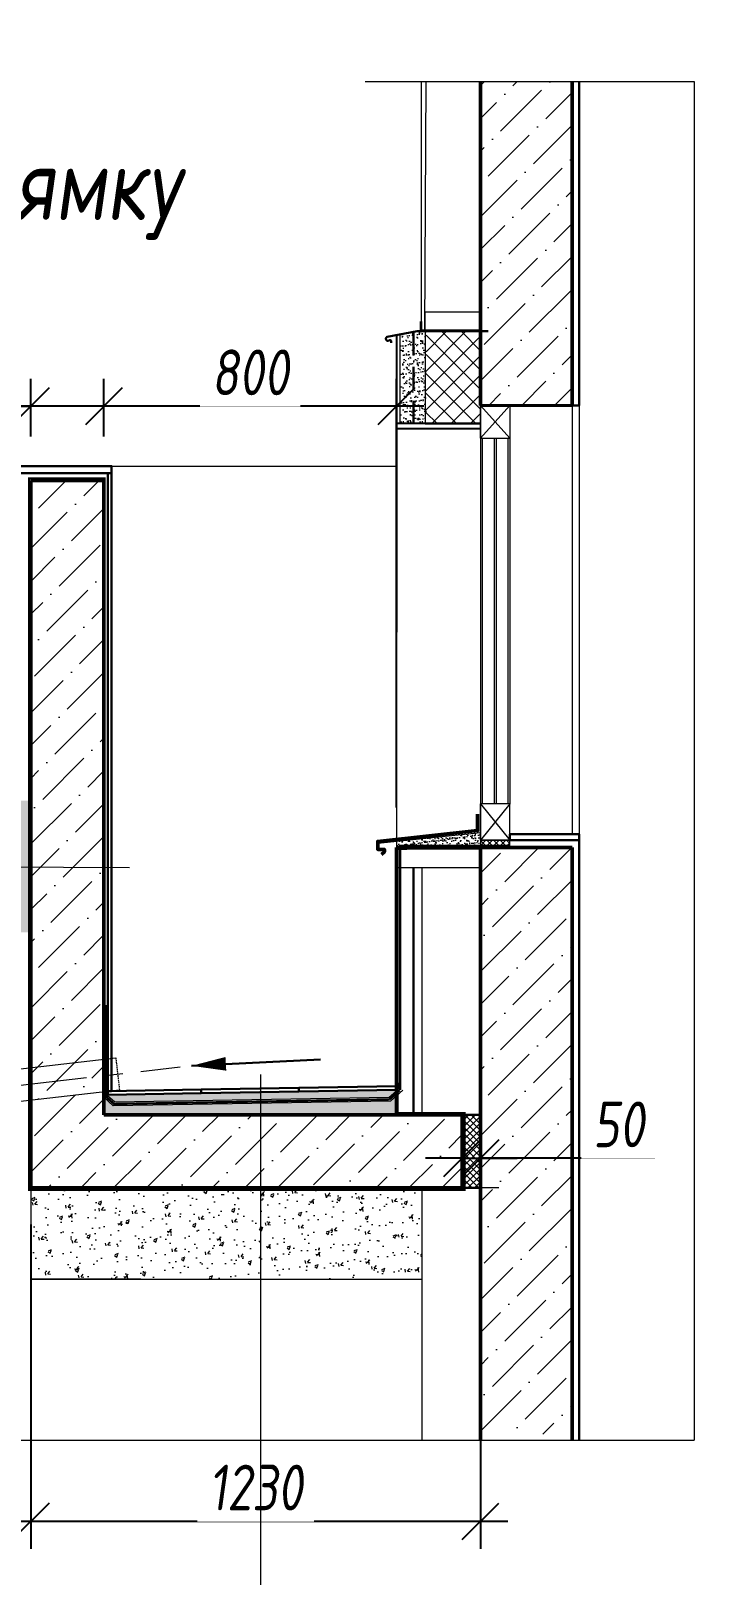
# Model space of a CAD drawing. Header units: millimetres. Extents: x -434100 to 9270898, y 0 to 249028.
# Drawn here: x -341359 to -339530, y 21910 to 26136 of the extents above; entities that cross this region are included whole.
import ezdxf
from ezdxf import colors
from ezdxf.entities.mleader import LeaderData, LeaderLine
from ezdxf.math import Vec2, Vec3

# ---------------------------------------------------------------- set-up
doc = ezdxf.new("R2010")
doc.units = ezdxf.units.MM
doc.header["$MEASUREMENT"] = 0
for name, pattern in [('CENTER', [2, 1.25, -0.25, 0.25, -0.25]), ('DASHED', [19.05, 12.7, -6.35]), ('HIDDEN', [6, 4, -2]), ('HIDDEN2', [4.7625, 3.175, -1.5875])]:
    doc.linetypes.add(name, pattern=pattern)
doc.layers.get('0').update_dxf_attribs({"color": 250, "lineweight": 9})
for name, color, linetype, lineweight in [('+АР_Стены внутренние', 250, 'Continuous', 18), ('_Гранит', 5, 'Continuous', 9), ('uchastok_Ном_пера__1', 7, 'Continuous', 13), ('А-Гидроизоляция', 152, 'Continuous', 5), ('А-отделка', 154, 'Continuous', 13), ('А-слив', 4, 'Continuous', 9), ('А-утеплитель', 63, 'Continuous', 5), ('А-Штрих_стяжка', 8, 'Continuous', 9), ('АР_ЖБ', 251, 'Continuous', 50), ('АР_ЖБ стены', 250, 'Continuous', 50), ('АР_Лестница', 7, 'Continuous', 30), ('АР_Лестницы', 250, 'Continuous', 15), ('АР_Навесной фасад', 147, 'Continuous', 5), ('АР_Оси', 195, 'Continuous', 9), ('АР_Оси_Разм', 7, 'Continuous', 15), ('АР_Отметки', 250, 'Continuous', 15), ('АР_Размеры', 175, 'Continuous', 9), ('АР_Текст', 250, 'Continuous', 5), ('АР_Тонкие', 250, 'Continuous', 5), ('АР_Штриховка', 252, 'Continuous', 0), ('АР_Штриховка монолит', 250, 'Continuous', 9), ('АР_Штукатурка', 155, 'Continuous', 30), ('МОНОЛИТ', 7, 'Continuous', 40), ('Нвдписи', 164, 'Continuous', 18), ('Окна', 153, 'Continuous', 9), ('Стены', 7, 'Continuous', 30), ('Штриховка монолита', 252, 'Continuous', 5)]:
    doc.layers.add(name, color=color, linetype=linetype, lineweight=lineweight)
for name, color, linetype in [('PROFILE', 7, 'Continuous'), ('UTEPLITEL', 30, 'Continuous'), ('АР_Фасад', 251, 'Continuous')]:
    doc.layers.add(name, color=color, linetype=linetype)
doc.styles.add('GOST 2.304', font='CS_Gost2304.shx')
doc.styles.add('ISOCPEUR', font='isocpeur.TTF', dxfattribs={"width": 0.7})
doc.styles.add('Архитект', font='isocpeur.TTF', dxfattribs={"width": 0.8, "oblique": 8})
doc.styles.add('Архитектурный размер', font='isocpeur.TTF', dxfattribs={"width": 0.8, "oblique": 8})
doc.dimstyles.new('KK 100', dxfattribs={"dimscale": 100, "dimtxt": 3, "dimasz": 2, "dimexe": 1.5, "dimexo": 2, "dimtad": 1, "dimdec": 0, "dimtxsty": 'GOST 2.304', "dimblk": 'OBLIQUE', "dimcen": 2.5, "dimdle": 1.5, "dimadec": 0, "dimazin": 0, "dimtfac": 1, "dimtdec": 0, "dimtmove": 0, "dimatfit": 3, "dimarcsym": 0})
pattern_1 = [(45, (-5456559.47, -781844.14), (33.67596045, 123.4785217), [158.75, -31.75, 0, -31.75])]
pattern_2 = [(45, (-555790.72, 219733.97), (33.67596, 123.478522), [158.75, -31.75, 0, -31.75])]

# ---------------------------------------------------------------- blocks, each defined once
blk = doc.blocks.new('_DotSmall')
at = {"color": 0, "linetype": 'ByBlock', "const_width": 0.5}
blk.add_lwpolyline([(-0.0625, 0, 1), (0.0625, 0, 1)], format="xyb", close=True, dxfattribs=at)
blk = doc.blocks.new('_Oblique')
at = {"color": 0, "linetype": 'ByBlock', "lineweight": -2}
blk.add_line((-0.5, -0.5), (0.5, 0.5), dxfattribs=at)
blk = doc.blocks.new('*D1500')
at = {"layer": 'АР_Оси_Разм', "color": 0, "lineweight": -2, "transparency": 16777216}
for p, q in [((-340179, 23151), (-340179, 23126)), ((-340128.8, 23151), (-340128.8, 23126)), ((-340179, 23051), (-340279, 23051)), ((-340179, 23051), (-340128.8, 23051)), ((-340179, 23051), (-340128.8, 23051)), ((-340128.8, 23051), (-340028.8, 23051)), ((-339651.7, 23051), (-340128.8, 23051))]:
    blk.add_line(p, q, dxfattribs=at)
at = {"layer": 'АР_Оси_Разм', "color": 0, "lineweight": -2, "transparency": 16777216, "xscale": 100, "yscale": 100, "zscale": 100}
blk.add_blockref('_Oblique', (-340179, 23051), dxfattribs=at)
at = {"layer": 'АР_Оси_Разм', "color": 0, "lineweight": -2, "transparency": 16777216, "xscale": 100, "yscale": 100, "zscale": 100, "rotation": 180}
blk.add_blockref('_Oblique', (-340128.8, 23051), dxfattribs=at)
at = {"layer": 'АР_Оси_Разм', "color": 0, "lineweight": 9, "transparency": 16777216, "insert": (-339750.5, 23143.5), "char_height": 125, "attachment_point": 5, "style": 'Архитектурный размер', "bg_fill": 3, "box_fill_scale": 1.25, "bg_fill_color": 256, "bg_fill_true_color": 13158600, "bg_fill_transparency": 0}
blk.add_mtext('50', dxfattribs=at)
blk = doc.blocks.new('*D1501')
at = {"layer": 'АР_Оси_Разм', "color": 0, "lineweight": -2, "transparency": 16777216}
for p, q in [((-341359.2, 22869.8), (-341359.2, 21982.2)), ((-340128.8, 22766.4), (-340128.8, 21982.2)), ((-340053.8, 22057.2), (-341434.2, 22057.2))]:
    blk.add_line(p, q, dxfattribs=at)
at = {"layer": 'АР_Оси_Разм', "color": 0, "lineweight": -2, "transparency": 16777216, "xscale": 100, "yscale": 100, "zscale": 100, "rotation": 180}
blk.add_blockref('_Oblique', (-341359.2, 22057.2), dxfattribs=at)
at = {"layer": 'АР_Оси_Разм', "color": 0, "lineweight": -2, "transparency": 16777216, "xscale": 100, "yscale": 100, "zscale": 100}
blk.add_blockref('_Oblique', (-340128.8, 22057.2), dxfattribs=at)
at = {"layer": 'АР_Оси_Разм', "color": 0, "lineweight": 9, "transparency": 16777216, "insert": (-340744, 22149.7), "char_height": 125, "attachment_point": 5, "style": 'Архитектурный размер', "bg_fill": 3, "box_fill_scale": 1.25, "bg_fill_color": 256, "bg_fill_true_color": 13158600, "bg_fill_transparency": 0}
blk.add_mtext('1230', dxfattribs=at)
blk = doc.blocks.new('*D1502')
at = {"layer": 'АР_Оси_Разм', "color": 0, "lineweight": -2, "transparency": 16777216}
for p, q in [((-341159.2, 25100.5), (-341159.2, 25183.8)), ((-340358.8, 24010.8), (-340358.8, 25183.8)), ((-340283.8, 25108.8), (-341234.2, 25108.8))]:
    blk.add_line(p, q, dxfattribs=at)
at = {"layer": 'АР_Оси_Разм', "color": 0, "lineweight": -2, "transparency": 16777216, "xscale": 100, "yscale": 100, "zscale": 100, "rotation": 180}
blk.add_blockref('_Oblique', (-341159.2, 25108.8), dxfattribs=at)
at = {"layer": 'АР_Оси_Разм', "color": 0, "lineweight": -2, "transparency": 16777216, "xscale": 100, "yscale": 100, "zscale": 100}
blk.add_blockref('_Oblique', (-340358.8, 25108.8), dxfattribs=at)
at = {"layer": 'АР_Оси_Разм', "color": 0, "lineweight": 9, "transparency": 16777216, "insert": (-340759, 25201.3), "char_height": 125, "attachment_point": 5, "style": 'Архитектурный размер', "bg_fill": 3, "box_fill_scale": 1.25, "bg_fill_color": 256, "bg_fill_true_color": 13158600, "bg_fill_transparency": 0}
blk.add_mtext('800', dxfattribs=at)
blk = doc.blocks.new('*D1503')
at = {"layer": 'АР_Оси_Разм', "color": 0, "lineweight": -2, "transparency": 16777216}
for p, q in [((-341359.2, 25025.6), (-341359.2, 25183.8)), ((-341159.2, 25025.6), (-341159.2, 25183.8)), ((-341833.4, 25108.8), (-341359.2, 25108.8)), ((-341084.2, 25108.8), (-341434.2, 25108.8))]:
    blk.add_line(p, q, dxfattribs=at)
at = {"layer": 'АР_Оси_Разм', "color": 0, "lineweight": -2, "transparency": 16777216, "xscale": 100, "yscale": 100, "zscale": 100, "rotation": 180}
blk.add_blockref('_Oblique', (-341359.2, 25108.8), dxfattribs=at)
at = {"layer": 'АР_Оси_Разм', "color": 0, "lineweight": -2, "transparency": 16777216, "xscale": 100, "yscale": 100, "zscale": 100}
blk.add_blockref('_Oblique', (-341159.2, 25108.8), dxfattribs=at)
at = {"layer": 'АР_Оси_Разм', "color": 0, "lineweight": 9, "transparency": 16777216, "insert": (-341699.6, 25201.3), "char_height": 125, "attachment_point": 5, "style": 'Архитектурный размер', "bg_fill": 3, "box_fill_scale": 1.25, "bg_fill_color": 256, "bg_fill_true_color": 13158600, "bg_fill_transparency": 0}
blk.add_mtext('200', dxfattribs=at)
blk = doc.blocks.new('A$C404977ca')
at = {"layer": 'Нвдписи'}
blk.add_line((70.1, 676, 0), (-2064.9, 687.3, -80391.6), dxfattribs=at)
at = {"layer": 'Нвдписи', "ltscale": 100}
blk.add_line((429.6, -4042.3, -80391.6), (429.6, 110, -80391.6), dxfattribs=at)

msp = doc.modelspace()

# ---------------------------------------------------------------- hatches: boundary and pattern name
at = {"layer": 'А-утеплитель'}
h = msp.add_hatch(dxfattribs=at)
h.set_pattern_fill('ANSI37', color=0, scale=4, style=0)
h.set_pattern_definition([(45, (-5456559.469, -781427.339), (-8.98025612, 8.98025612), []), (135, (-5456559.469, -781427.339), (-8.98025612, -8.98025612), [])])
h.paths.add_polyline_path([(-340048.765, 23920.799), (-340128.765, 23920.799), (-340129.442, 23900.8), (-340048.765, 23900.8)])
h = msp.add_hatch(dxfattribs=at)
h.set_pattern_fill('ANSI37', color=0, scale=4, style=0)
h.set_pattern_definition([(45, (-5456559.469, -781844.139), (-8.98025612, 8.98025612), []), (135, (-5456559.469, -781844.139), (-8.98025612, -8.98025612), [])])
h.paths.add_polyline_path([(-340128.765, 23169.536), (-340179.025, 23169.536), (-340179.025, 22969.757), (-340128.765, 22969.757)])
at = {"layer": 'А-Штрих_стяжка'}
h = msp.add_hatch(dxfattribs=at)
h.set_pattern_fill('AR-SAND', color=256, scale=0.3, style=0)
h.set_pattern_definition([(37.5, (-5456559.469, -781427.339), (-0.48000939, 14.68239712), [0, -11.5824, 0, -12.954, 0, -12.3825]), (7.5, (-5456559.47, -781427.339), (13.485698494, 21.50475302), [0, -6.2484, 0, -10.4394, 0, -4.0005]), (327.5, (-5456568.842, -781427.339), (23.729771107, 0.04311554), [0, -3.81, 0, -13.716, 0, -17.907]), (317.5, (-5456568.842, -781427.339), (22.906693574, 6.6878797), [0, -1.905, 0, -8.9916, 0, -10.287])])
h.paths.add_polyline_path([(-340128.765, 23920.799), (-340128.765, 23941.786), (-340358.765, 23918.128), (-340358.765, 23900.8), (-340128.765, 23900.8)])
h = msp.add_hatch(dxfattribs=at)
h.set_pattern_fill('AR-SAND', color=256, scale=0.3, style=0)
h.set_pattern_definition([(37.5, (-950021.62, -88159.73), (-0.4800094, 14.68239712), [0, -11.5824, 0, -12.954, 0, -12.3825]), (7.5, (-950021.62, -88159.73), (13.4856985, 21.504753), [0, -6.2484, 0, -10.4394, 0, -4.0005]), (327.5, (-950030.993, -88159.73), (23.7297711, 0.04311554), [0, -3.81, 0, -13.716, 0, -17.907]), (317.5, (-950030.993, -88159.73), (22.9066936, 6.6878797), [0, -1.905, 0, -8.9916, 0, -10.287])])
h.paths.add_polyline_path([(-341159.205, 23224.56), (-340358.852, 23237.154), (-340358.852, 23169.545), (-341159.205, 23169.757)])
at = {"layer": 'АР_Тонкие', "true_color": 0x000000}
h = msp.add_hatch(dxfattribs=at)
h.set_pattern_fill('AR-SAND', color=18, scale=20)
h.set_pattern_definition([(37.5, (-852069.32, -266072.964), (-1.2598672, 38.5364754), [0, -30.4, 0, -34, 0, -32.5]), (7.5, (-852069.32, -266072.964), (35.395534, 56.4429213), [0, -16.4, 0, -27.4, 0, -10.5]), (327.5, (-852093.92, -266072.964), (62.2828372, 0.113181), [0, -10, 0, -36, 0, -47]), (317.5, (-852093.92, -266072.964), (60.122532, 17.5535113), [0, -5, 0, -23.6, 0, -27])])
h.paths.add_polyline_path([(-341358.991, 23669.056), (-342552.491, 23669.591), (-342552.491, 23669.053), (-343103.95, 23669.053), (-343103.918, 24029.46), (-341359.425, 24029.601)])
at = {"layer": 'АР_Штриховка', "lineweight": 0, "true_color": 0x000000, "transparency": 33554559}
h = msp.add_hatch(dxfattribs=at)
h.set_pattern_fill('ANSI36', color=18, scale=20)
h.set_pattern_definition(pattern_2)
h.paths.add_polyline_path([(-339877.127, 25997.01), (-340127.767, 25997.01), (-340128.765, 25111.039), (-339878.125, 25111.039)])
at = {"layer": 'АР_Штриховка монолит', "ltscale": 0.5, "transparency": 33554559}
h = msp.add_hatch(dxfattribs=at)
h.set_pattern_fill('ANSI36', color=252, scale=20)
h.set_pattern_definition(pattern_1)
h.paths.add_polyline_path([(-341159.207, 24905.644), (-341359.203, 24905.643), (-341359.206, 23169.534), (-341159.205, 23169.535)])
h = msp.add_hatch(dxfattribs=at)
h.set_pattern_fill('ANSI36', color=252, scale=20)
h.set_pattern_definition(pattern_1)
h.paths.add_polyline_path([(-340179.025, 23169.536), (-341359.206, 23169.534), (-341359.205, 22969.757), (-340179.025, 22969.757)])

# ---------------------------------------------------------------- linework, layer by layer
at = {"layer": 'PROFILE', "color": 0}
for p, q in [((-340290.841, 25340.659, 160783.161), (-340290.841, 25316.659, 160783.161)), ((-340290.841, 25316.659, 160783.161), (-340266.841, 25316.659, 160783.161))]:
    msp.add_line(p, q, dxfattribs=at)
at = {"layer": 'uchastok_Ном_пера__1', "linetype": 'Continuous'}
for p, q in [((-340279.763, 25316.659, 160783.161), (-340279.763, 25061.106, 130574.581)), ((-339878.125, 25111.039), (-339878.125, 23937.863)), ((-340358.765, 23917.998, 80391.58), (-340358.765, 23900.8, 80391.58))]:
    msp.add_line(p, q, dxfattribs=at)
at = {"layer": 'UTEPLITEL', "color": 8, "lineweight": 9, "elevation": 160783.161}
msp.add_lwpolyline([(-340128.765, 25366.659), (-340128.765, 25316.659), (-340279.763, 25316.659), (-340279.763, 25366.659)], close=True, dxfattribs=at)
at = {"layer": 'А-Гидроизоляция', "linetype": 'DASHED', "const_width": 6, "elevation": 80391.58}
for points in [[(-341154.205, 23219.321), (-341154.205, 23469.757)], [(-340377.415, 23211.891), (-341131.601, 23199.362), (-341154.205, 23219.321)], [(-340377.415, 23211.891), (-340349.595, 23236.455)]]:
    msp.add_lwpolyline(points, dxfattribs=at)
at = {"layer": 'А-отделка', "lineweight": 30}
for p, q in [((-341148.761, 23614.432, 80391.58), (-341148.766, 23234.611, 80391.58)), ((-341148.766, 23234.611, 80391.58), (-341138.756, 23234.779, 80391.58))]:
    msp.add_line(p, q, dxfattribs=at)
at = {"layer": 'А-отделка', "lineweight": 30, "elevation": 80391.58}
for points in [[(-340626.073, 23243.325), (-340893.541, 23238.882), (-340893.375, 23228.883), (-340625.907, 23233.327)], [(-340358.605, 23247.769), (-340626.073, 23243.325), (-340625.907, 23233.327), (-340358.439, 23237.77)], [(-340893.541, 23238.882), (-341148.766, 23234.611), (-341148.766, 23224.61), (-340893.375, 23228.883)]]:
    msp.add_lwpolyline(points, close=True, dxfattribs=at)
at = {"layer": 'А-слив', "linetype": 'HIDDEN', "lineweight": 20}
msp.add_line((-341126.931, 23325.442, 80391.58), (-341116.773, 23237.023, 80391.58), dxfattribs=at)
at = {"layer": 'А-утеплитель', "color": 0}
msp.add_lwpolyline([(-340048.765, 23920.799), (-340128.765, 23920.799), (-340128.765, 23900.799), (-340048.765, 23900.8)], close=True, dxfattribs=at)
at = {"layer": 'А-Штрих_стяжка'}
msp.add_line((-340353.185, 23240.1, 80391.58), (-340353.185, 23257.573, 80391.58), dxfattribs=at)
at = {"layer": 'А-Штрих_стяжка', "elevation": 80391.58}
for points in [[(-341133.6, 23194.601), (-341159.723, 23217.667)], [(-341149.207, 23239.657), (-341149.207, 23221.722)], [(-340379.194, 23217.135), (-341129.888, 23204.664), (-341149.207, 23221.722)], [(-340375.34, 23207.198), (-341133.6, 23194.601)], [(-340379.128, 23217.193), (-340353.185, 23240.1)], [(-340375.416, 23207.13), (-340341.633, 23236.96)]]:
    msp.add_lwpolyline(points, dxfattribs=at)
at = {"layer": 'АР_ЖБ'}
for p, q in [((-340128.765, 25111.039, 80391.58), (-340128.765, 25997.01, 80391.58)), ((-339878.125, 25111.039, 80391.58), (-339878.125, 25997.01, 80391.58)), ((-340358.765, 23169.757, 80391.58), (-340358.765, 23900.8, 80391.58)), ((-339878.125, 22279.368, 81058.063), (-339878.125, 23900.8, 80391.58))]:
    msp.add_line(p, q, dxfattribs=at)
at = {"layer": 'АР_ЖБ', "elevation": 80391.58}
for points in [[(-341359.206, 23140.078), (-341359.211, 24905.643)], [(-341359.205, 24905.643), (-341159.205, 24905.644), (-341159.205, 23169.757)], [(-341158.189, 23169.757), (-340179.025, 23169.757), (-340179.025, 22969.757), (-341359.205, 22969.757), (-341359.206, 23146.32)]]:
    msp.add_lwpolyline(points, dxfattribs=at)
at = {"layer": 'АР_ЖБ', "lineweight": 18, "elevation": 80391.58}
for points in [[(-341359.206, 23146.32), (-341359.206, 23174.777)], [(-341159.205, 23198.214), (-341159.205, 23169.757), (-341158.189, 23169.757)]]:
    msp.add_lwpolyline(points, dxfattribs=at)
at = {"layer": 'АР_ЖБ стены', "lineweight": 30}
msp.add_line((-340179.025, 22969.757, 22539.795), (-340128.765, 22969.757, 22539.795), dxfattribs=at)
at = {"layer": 'АР_Лестница', "ltscale": 50}
msp.add_lwpolyline([(-340825.577, 23309.169, 37.5, 0, 0), (-340919.796, 23303.678, 0, 0, 0)], format="xyseb", dxfattribs=at)
at = {"layer": 'АР_Лестница', "ltscale": 10}
msp.add_lwpolyline([(-340566.208, 23321.444), (-340919.796, 23303.678)], dxfattribs=at)
at = {"layer": 'АР_Лестницы', "color": 18, "linetype": 'HIDDEN2', "lineweight": 30, "ltscale": 1000, "true_color": 0x000000}
msp.add_line((-340312.3, 23846.716, 80391.58), (-340312.3, 23174.037, 2298.22), dxfattribs=at)
at = {"layer": 'АР_Оси', "linetype": 'CENTER', "ltscale": 200, "elevation": 80391.58}
msp.add_lwpolyline([(-342250.031, 23151.621), (-340950.971, 23300.816)], dxfattribs=at)
at = {"layer": 'АР_Тонкие', "color": 18, "true_color": 0x000000}
for p, q in [((-340444.648, 25997.01), (-339543.633, 25997.01)), ((-339543.633, 25997.01), (-339543.633, 22279.368, 81058.063)), ((-342120.396, 23211.307, 80391.58), (-341126.931, 23325.442, 80391.58)), ((-341116.773, 23237.023, 80391.58), (-342110.238, 23122.889, 80391.58))]:
    msp.add_line(p, q, dxfattribs=at)
at = {"layer": 'АР_Штукатурка', "lineweight": 30}
msp.add_line((-339878.125, 25111.039, -80391.58), (-339858.72, 25111.039, -80391.58), dxfattribs=at)
msp.add_lwpolyline([(-339858.628, 25997.01), (-339858.646, 25111.039)], dxfattribs=at)
at = {"layer": 'АР_Штукатурка', "lineweight": 5}
msp.add_lwpolyline([(-339858.646, 25111.039), (-339858.72, 23937.863)], dxfattribs=at)
at = {"layer": 'АР_Штукатурка', "lineweight": 30}
msp.add_lwpolyline([(-340048.765, 23937.863), (-339858.787, 23937.863), (-339858.787, 23920.799), (-340048.765, 23920.799)], close=True, dxfattribs=at)
at = {"layer": 'МОНОЛИТ', "linetype": 'Continuous'}
for p, q in [((-340128.765, 25111.039, -80391.58), (-339878.125, 25111.039, -80391.58)), ((-341159.205, 23169.757, 80391.58), (-340358.765, 23169.757, 80391.58))]:
    msp.add_line(p, q, dxfattribs=at)
at = {"layer": 'Нвдписи'}
msp.add_line((-341089.113, 23845.747, 80391.629), (-343224.085, 23857.027), dxfattribs=at)
at = {"layer": 'Окна', "color": 0}
msp.add_line((-340128.764, 25021.039, 80391.58), (-340048.764, 25021.039, 80391.58), dxfattribs=at)
for points in [[(-340128.765, 25997.01), (-340128.765, 24020.799)], [(-340048.765, 25111.039), (-340048.765, 24020.799)], [(-340123.765, 25021.039), (-340123.765, 24020.799)], [(-340091.265, 25021.039), (-340091.265, 24020.799)], [(-340086.265, 25021.039), (-340086.265, 24020.799)], [(-340053.765, 25021.039), (-340053.765, 24020.799)], [(-340048.765, 24020.799), (-340128.765, 23920.799), (-340128.765, 24020.799), (-340048.765, 23920.799)]]:
    msp.add_lwpolyline(points, dxfattribs=at)
at = {"layer": 'Окна', "color": 0, "elevation": 80391.58}
msp.add_lwpolyline([(-340048.764, 25111.039), (-340128.764, 25021.039), (-340128.764, 25111.039), (-340048.764, 25021.039)], dxfattribs=at)
at = {"layer": 'Окна', "color": 0}
msp.add_lwpolyline([(-340128.765, 24020.799), (-340128.765, 23920.799), (-340048.765, 23920.799), (-340048.765, 24020.799), (-340128.765, 24020.799)], close=True, dxfattribs=at)

# ---------------------------------------------------------------- texts
at = {"layer": 'АР_Текст', "color": 18, "lineweight": 13, "true_color": 0x000000, "insert": (-341983.5, 25691), "char_height": 200, "width": 3119.9834, "attachment_point": 5, "line_spacing_factor": 0.72, "style": 'Архитект'}
msp.add_mtext('Cечение по приямку', dxfattribs=at)

# ---------------------------------------------------------------- leaders
at = {"layer": 'АР_Отметки'}
ml = msp.add_multileader_mtext('Standard', dxfattribs=at)
ml.set_content('{\\W0.8;-2,500}', color=256, style='ISOCPEUR')
ml.set_leader_properties(color=256, linetype='Continuous', lineweight=-1)
ml.set_arrow_properties(name='DOTSMALL')
ml.build(insert=Vec2(0, 0))
ml.multileader.update_dxf_attribs({"has_text_frame": 1, "text_left_attachment_type": 4, "text_right_attachment_type": 4, "dogleg_length": 100, "arrow_head_size": 180})
ctx = ml.context
ctx.base_point, ctx.char_height, ctx.arrow_head_size, ctx.landing_gap_size, ctx.plane_origin = Vec3(-348917.097, 102167.799), 250, 180, 50, Vec3(-348638.575, 101601.282)
ctx.left_attachment, ctx.right_attachment = 4, 4
notes = []
notes.append((ctx, [(0, (0, 0, 0), (0, 0), (1, 0), 1, [])]))
ctx.mtext.insert, ctx.mtext.width, ctx.mtext.line_spacing_style, ctx.mtext.flow_direction = Vec3(-348867.097, 102501.132), 749.68982, 2, 5
ml = msp.add_multileader_mtext('Standard', dxfattribs=at)
ml.set_content('{\\W0.8;-2,400}', color=256, style='ISOCPEUR')
ml.set_leader_properties(color=256, linetype='Continuous', lineweight=-1)
ml.set_arrow_properties(name='DOTSMALL')
ml.build(insert=Vec2(0, 0))
ml.multileader.update_dxf_attribs({"has_text_frame": 1, "text_left_attachment_type": 4, "text_right_attachment_type": 4, "dogleg_length": 100, "arrow_head_size": 180})
ctx = ml.context
ctx.base_point, ctx.char_height, ctx.arrow_head_size, ctx.landing_gap_size, ctx.plane_origin = Vec3(-345559.569, 101933.6), 250, 180, 50, Vec3(-345640.963, 100655.48)
ctx.left_attachment, ctx.right_attachment = 4, 4
notes.append((ctx, [(0, (0, 0, 0), (0, 0), (1, 0), 1, [])]))
ctx.mtext.insert, ctx.mtext.width, ctx.mtext.defined_height, ctx.mtext.line_spacing_style, ctx.mtext.flow_direction = Vec3(-345509.569, 102266.933), 769.98896, 343.888, 2, 5
ml = msp.add_multileader_mtext('Standard', dxfattribs=at)
ml.set_content('{\\W0.8;-2,550}', color=256, style='ISOCPEUR')
ml.set_leader_properties(color=256, linetype='Continuous', lineweight=-1)
ml.set_arrow_properties(name='DOTSMALL')
ml.build(insert=Vec2(0, 0))
ml.multileader.update_dxf_attribs({"has_text_frame": 1, "text_left_attachment_type": 4, "text_right_attachment_type": 4, "dogleg_length": 100, "arrow_head_size": 180})
ctx = ml.context
ctx.base_point, ctx.char_height, ctx.arrow_head_size, ctx.landing_gap_size, ctx.plane_origin = Vec3(-342033.254, 92368.052), 250, 180, 50, Vec3(-342114.648, 91100.488)
ctx.left_attachment, ctx.right_attachment = 4, 4
notes.append((ctx, [(0, (0, 0, 0), (0, 0), (1, 0), 1, [])]))
ctx.mtext.insert, ctx.mtext.width, ctx.mtext.line_spacing_style, ctx.mtext.flow_direction = Vec3(-341983.254, 92701.385), 852.69703, 2, 5
for ctx, leaders in notes:
    for number, flags, end, landing, length, lines in leaders:
        leader = LeaderData()
        leader.index, (leader.has_last_leader_line, leader.has_dogleg_vector, leader.attachment_direction) = number, flags
        leader.last_leader_point, leader.dogleg_vector, leader.dogleg_length = Vec3(end), Vec3(landing), length
        for number, points, colour, breaks in lines:
            line = LeaderLine()
            line.index, line.vertices, line.color, line.breaks = number, Vec3.list(points), colors.encode_raw_color(colour), breaks
            leader.lines.append(line)
        ctx.leaders.append(leader)

# ---------------------------------------------------------------- next in the draw order: dimensions: what is measured, and where the dimension line sits
at = {"layer": 'АР_Оси_Разм', "color": 18, "lineweight": 9, "true_color": 0x000000}
for base, p1, p2, picture, middle in [((-341159.205, 25108.814), (-340358.765, 23910.799, 80391.58), (-341159.205, 25000.515, 80391.58), '*D1502', (-340758.985, 25108.814)), ((-340128.765, 23051.048), (-340179.025, 23051.048, 80391.58), (-340128.765, 23051.048, 80391.58), '*D1500', (-339750.532, 22996.041))]:
    dim = msp.add_linear_dim(base=base, p1=p1, p2=p2, dimstyle='KK 100', override={"dimtxt": 1.25, "dimasz": 1, "dimexe": 0.75, "dimexo": 1, "dimgap": 0.3, "dimtxsty": 'Архитектурный размер', "dimdle": 0.75, "dimtmove": 1, "dimtfill": 1}, dxfattribs=at)
    dim.commit()
    dim.dimension.update_dxf_attribs({"geometry": picture, "text_midpoint": middle, "dimtype": 160})
dim = msp.add_linear_dim(base=(-341359.205, 22057.179), p1=(-340128.765, 22866.404, 80816.765), p2=(-341359.205, 22969.753, 80391.58), dimstyle='KK 100', override={"dimtxt": 1.25, "dimasz": 1, "dimexe": 0.75, "dimexo": 1, "dimgap": 0.3, "dimtxsty": 'Архитектурный размер', "dimdle": 0.75, "dimtmove": 1, "dimtfill": 1}, dxfattribs=at)
dim.commit()
dim.dimension.update_dxf_attribs({"geometry": '*D1501', "text_midpoint": (-340743.985, 22149.679)})

# ---------------------------------------------------------------- next in the draw order: hatches: boundary and pattern name
at = {"layer": 'АР_Навесной фасад', "ltscale": 50, "true_color": 0x000000}
h = msp.add_hatch(dxfattribs=at)
h.set_pattern_fill('ANSI37', color=18, scale=300)
h.set_pattern_definition([(45, (-850830.125, -266056.47), (-26.5165043, 26.5165043), []), (135, (-850830.125, -266056.47), (-26.5165043, -26.5165043), [])])
h.paths.add_polyline_path([(-340128.765, 25061.106), (-340279.763, 25061.106), (-340277.003, 25313.949), (-340127.003, 25313.578)])
at = {"layer": 'АР_Тонкие', "true_color": 0x000000}
h = msp.add_hatch(dxfattribs=at)
h.set_pattern_fill('AR-SAND', color=18, scale=10)
h.set_pattern_definition([(37.5, (-850984.911, -265811.29), (-0.6299336, 19.2682377), [0, -15.2, 0, -17, 0, -16.25]), (7.5, (-850984.91, -265811.29), (17.697767, 28.2214607), [0, -8.2, 0, -13.7, 0, -5.25]), (327.5, (-850997.211, -265811.29), (31.1414186, 0.05659054), [0, -5, 0, -18, 0, -23.5]), (317.5, (-850997.21, -265811.29), (30.061266, 8.7767556), [0, -2.5, 0, -11.8, 0, -13.5])])
h.paths.add_polyline_path([(-340348.743, 25305.178), (-340346.296, 25060.976), (-340277.294, 25061.103), (-340279.741, 25314.032)])
at = {"layer": 'АР_Штриховка', "lineweight": 0, "true_color": 0x000000, "transparency": 33554559}
h = msp.add_hatch(dxfattribs=at)
h.set_pattern_fill('ANSI36', color=18, scale=20)
h.set_pattern_definition(pattern_2)
h.paths.add_polyline_path([(-339878.125, 23900.8), (-340128.764, 23900.8), (-340128.765, 22295.42), (-340018.988, 22295.42), (-339878.125, 22295.42)])
at = {"layer": 'Штриховка монолита'}
h = msp.add_hatch(dxfattribs=at)
h.set_pattern_fill('AR-CONC', color=256, scale=0.5, style=0)
h.set_pattern_definition([(50, (-5456409.47, -781844.134), (91.0923345, -7.9695428), [9.525, -104.775]), (355, (-5456409.47, -781844.13), (-17.6217107, 95.5284226), [7.62, -83.8202921]), (100.4514447, (-5456401.88, -781844.8), (73.4706235, 87.558876), [8.0950044, -89.0451223]), (46.1842, (-5456409.47, -781818.73), (135.5395204, -21.021164), [14.2875, -157.1625]), (96.6355576, (-5456398.17, -781820.49), (118.702067, 123.7130623), [12.1425116, -133.567804]), (351.1841512, (-5456409.47, -781818.73), (118.702067, 123.7130623), [11.4299835, -125.729866]), (21, (-5456396.77, -781825.084), (75.8071956, -51.1325991), [9.525, -104.775]), (326, (-5456396.77, -781825.08), (30.9010142, 92.093983), [7.62, -83.82]), (71.451445, (-5456390.45, -781829.345), (106.7082096, 40.9613844), [8.0950044, -89.0449688]), (37.5, (-5456409.47, -781844.134), (1.54430163, 42.27751944), [0, -82.804, 0, -85.09, 0, -84.1375]), (7.5, (-5456409.47, -781844.134), (33.40983126, 50.0902874), [0, -48.514, 0, -80.899, 0, -32.0675]), (327.5, (-5456437.79, -781844.134), (67.79529758, -2.864372), [0, -31.75, 0, -99.06, 0, -131.445]), (317.5, (-5456450.49, -781844.134), (74.0645907, 12.7132455), [0, -41.275, 0, -65.786, 0, -93.345])])
h.paths.add_polyline_path([(-340288.801, 22719.757), (-340288.801, 22969.757), (-341359.205, 22969.757), (-341359.205, 22719.757)])

# ---------------------------------------------------------------- next in the draw order: linework, layer by layer
at = {"layer": '+АР_Стены внутренние', "color": 18, "lineweight": 25, "ltscale": 50, "true_color": 0x000000}
for p, q in [((-340128.764, 25061.107, 80391.58), (-340357.767, 25061.107, 58386.893)), ((-340279.763, 25061.106, 130574.581), (-340128.765, 25061.106)), ((-340358.765, 25048.118), (-340128.764, 25048.118, 80391.58))]:
    msp.add_line(p, q, dxfattribs=at)
msp.add_lwpolyline([(-340358.765, 25305.369), (-340358.713, 25061.944)], dxfattribs=at)
at = {"color": 18, "lineweight": 30, "ltscale": 150, "true_color": 0x000000, "elevation": -1904.772}
msp.add_lwpolyline([(-340107.867, 25313.646), (-340301.952, 25313.888), (-340383.977, 25298.67, 0.88513828), (-340380.873, 25287.553), (-340377.792, 25289.105, -0.66056407), (-340373.036, 25285.501), (-340373.171, 25282.18)], format="xyb", dxfattribs=at)
at = {"layer": 'PROFILE', "color": 0}
for p, q in [((-340291.841, 25315.659, 160783.161), (-340291.841, 25340.659, 160783.161)), ((-340266.841, 25315.659, 160783.161), (-340291.841, 25315.659, 160783.161)), ((-340330.765, 23898.337, 78093.361), (-340355.765, 23898.337, 78093.361)), ((-340355.765, 23898.337, 78093.361), (-340355.765, 23873.337, 78093.361)), ((-340354.765, 23897.337, 78093.361), (-340330.765, 23897.337, 78093.361)), ((-340354.765, 23873.337, 78093.361), (-340354.765, 23897.337, 78093.361))]:
    msp.add_line(p, q, dxfattribs=at)
at = {"layer": 'uchastok_Ном_пера__1', "linetype": 'Continuous'}
for p, q in [((-340357.767, 25061.107, 58386.893), (-340358.765, 23918.101, 80391.58)), ((-340409.968, 23912.702, 98288.741), (-340128.765, 23941.786))]:
    msp.add_line(p, q, dxfattribs=at)
at = {"layer": 'UTEPLITEL', "color": 7, "lineweight": 9, "elevation": 80391.58}
msp.add_lwpolyline([(-340127.767, 23846.716), (-340127.767, 23896.716), (-340354.765, 23896.716), (-340354.765, 23846.716)], close=True, dxfattribs=at)
at = {"layer": 'А-Гидроизоляция', "linetype": 'DASHED', "const_width": 6}
msp.add_lwpolyline([(-341154.205, 24910.644), (-341364.205, 24910.644), (-341364.205, 22964.037), (-340172.691, 22964.037), (-340172.691, 23174.037), (-340363.557, 23174.037)], dxfattribs=at)
at = {"layer": 'А-Гидроизоляция', "linetype": 'DASHED', "const_width": 6, "elevation": 80391.58}
for points in [[(-340348.596, 23237.338), (-340348.596, 23905.68)], [(-340348.596, 23905.68), (-340048.765, 23905.68)]]:
    msp.add_lwpolyline(points, dxfattribs=at)
at = {"layer": 'А-отделка', "lineweight": 30}
for p, q in [((-341138.762, 24925.644, 80391.58), (-341148.762, 24925.644, 80391.58)), ((-341148.762, 24925.644, 80391.58), (-341148.761, 24372.7, 80391.58)), ((-341148.761, 24372.7, 80391.58), (-341148.761, 23993.566, 80391.58)), ((-341148.761, 23993.566, 80391.58), (-341148.761, 23614.432, 80391.58))]:
    msp.add_line(p, q, dxfattribs=at)
at = {"layer": 'АР_ЖБ'}
for p, q in [((-340358.765, 23900.8, 80391.58), (-339878.125, 23900.8, 80391.58)), ((-340128.765, 22279.368, 81058.063), (-340128.765, 23900.8, 80391.58))]:
    msp.add_line(p, q, dxfattribs=at)
msp.add_lwpolyline([(-340136.893, 23992.494), (-340136.893, 23947.498), (-340409.968, 23917.65), (-340409.968, 23895.97), (-340391.778, 23895.97), (-340391.778, 23889.726), (-340399.645, 23881.862)], dxfattribs=at)
at = {"layer": 'АР_ЖБ', "lineweight": 20}
for points, elevation in [([(-340288.801, 23169.536), (-340288.801, 23846.716)], 80391.58), ([(-340288.801, 23169.536), (-340288.801, 23846.716)], 80391.58), ([(-340288.801, 22295.42), (-340288.801, 22969.757)], 24838.015), ([(-340288.801, 22279.368), (-340288.801, 22969.757)], 24838.015)]:
    msp.add_lwpolyline(points, dxfattribs=dict(at, elevation=elevation))
at = {"layer": 'АР_ЖБ стены', "lineweight": 30}
msp.add_line((-340179.025, 23169.757, 80391.58), (-340128.765, 23169.757, 80391.58), dxfattribs=at)
at = {"layer": 'АР_Лестницы', "color": 18, "linetype": 'HIDDEN2', "lineweight": 30, "ltscale": 20, "true_color": 0x000000}
msp.add_line((-340311.882, 25312.046, -1904.772), (-340311.744, 25061.944, 139462.456), dxfattribs=at)
at = {"layer": 'АР_Навесной фасад', "color": 18, "ltscale": 50, "true_color": 0x000000}
msp.add_line((-340348.713, 25061.107, 61551.417), (-340348.765, 25306.544, -950), dxfattribs=at)
at = {"layer": 'АР_Тонкие', "color": 18, "true_color": 0x000000}
for p, q in [((-341058.301, 22719.757, 82291.58), (-341359.205, 22719.757, 80391.58)), ((-343103.934, 22279.368, 81058.063), (-339543.633, 22279.368, 81058.063))]:
    msp.add_line(p, q, dxfattribs=at)
at = {"layer": 'АР_Фасад', "color": 204, "linetype": 'ByBlock', "lineweight": 5, "true_color": 0x6b008f}
msp.add_line((-340289.763, 25312.659, 160783.161), (-340129.763, 25313.659), dxfattribs=at)
at = {"layer": 'АР_Штукатурка', "lineweight": 30}
msp.add_lwpolyline([(-339858.787, 23937.863), (-339858.787, 22279.368)], dxfattribs=at)
at = {"layer": 'Окна', "color": 0}
for p, q in [((-340289.763, 25312.659, 160783.161), (-340289.763, 25997.01, 160783.161)), ((-340280.655, 25315.659, 90293.117), (-340276.963, 25997.01, 123263.561))]:
    msp.add_line(p, q, dxfattribs=at)
at = {"layer": 'Стены', "lineweight": 15, "elevation": 80391.58}
msp.add_lwpolyline([(-340354.765, 23897.337), (-340354.765, 23169.536)], close=True, dxfattribs=at)
at = {"layer": 'Штриховка монолита', "color": 7, "elevation": 80391.58}
msp.add_lwpolyline([(-340078.801, 22969.757), (-341359.205, 22969.757), (-341359.205, 22719.757), (-340288.801, 22719.757)], dxfattribs=at)

# ---------------------------------------------------------------- next in the draw order: block references
at = {"layer": 'АР_Размеры', "lineweight": 13, "ltscale": 500}
msp.add_blockref('A$C404977ca', (-341159.205, 23169.757, 80391.58), dxfattribs=at)

# ---------------------------------------------------------------- next in the draw order: leaders
at = {"layer": 'АР_Тонкие', "color": 18, "true_color": 0x000000}
ml = msp.add_multileader_mtext('Standard', dxfattribs=at)
ml.set_content('\\A1;Щебеночная смесь \\Pпо ГОСТ25607-94 - 150мм', color=(0, 0, 0), style='Архитект')
ml.set_leader_properties()
ml.build(insert=Vec2(0, 0))
ml.multileader.update_dxf_attribs({"text_left_attachment_type": 6, "text_right_attachment_type": 6, "dogleg_length": 50, "arrow_head_size": 75})
ctx = ml.context
ctx.base_point, ctx.char_height, ctx.arrow_head_size, ctx.landing_gap_size, ctx.plane_origin, ctx.plane_x_axis = Vec3(-341792.768, 24679.128, 79441.58), 125, 75, 12, Vec3(-365641.066, 48648.756, 79441.58), Vec3(-1, 0)
ctx.left_attachment, ctx.right_attachment = 6, 6
notes = []
notes.append((ctx, [(1, (1, 1, 0), (-341791.381, 24679.128, 79441.58), (-1, 0), 1.387, [(0, [(-341683.069, 24137.525, 79441.58)], 0, [])])]))
ctx.mtext.insert, ctx.mtext.width, ctx.mtext.defined_height, ctx.mtext.flow_direction = Vec3(-343442.201, 24829.128, 79441.58), 3092.09039, 781.171, 5
for ctx, leaders in notes:
    for number, flags, end, landing, length, lines in leaders:
        leader = LeaderData()
        leader.index, (leader.has_last_leader_line, leader.has_dogleg_vector, leader.attachment_direction) = number, flags
        leader.last_leader_point, leader.dogleg_vector, leader.dogleg_length = Vec3(end), Vec3(landing), length
        for number, points, colour, breaks in lines:
            line = LeaderLine()
            line.index, line.vertices, line.color, line.breaks = number, Vec3.list(points), colors.encode_raw_color(colour), breaks
            leader.lines.append(line)
        ctx.leaders.append(leader)

# ---------------------------------------------------------------- next in the draw order: dimensions: what is measured, and where the dimension line sits
at = {"layer": 'АР_Оси_Разм', "color": 18, "lineweight": 9, "true_color": 0x000000}
dim = msp.add_linear_dim(base=(-341359.21, 25108.814, -80391.58), p1=(-341159.205, 24925.644), p2=(-341359.21, 24925.644), dimstyle='KK 100', override={"dimtxt": 1.25, "dimasz": 1, "dimexe": 0.75, "dimexo": 1, "dimgap": 0.3, "dimtxsty": 'Архитектурный размер', "dimdle": 0.75, "dimtmove": 1, "dimtfill": 1}, dxfattribs=at)
dim.commit()
dim.dimension.update_dxf_attribs({"geometry": '*D1503', "text_midpoint": (-341699.58, 25004.64, -80391.58), "dimtype": 160})

# ---------------------------------------------------------------- next in the draw order: linework, layer by layer
at = {"layer": '_Гранит', "color": 0, "lineweight": 9}
msp.add_line((-341138.441, 24945.069), (-340358.765, 24945.069), dxfattribs=at)
at = {"layer": '_Гранит', "color": 0, "lineweight": 30}
msp.add_lwpolyline([(-341394.019, 24925.644), (-341138.441, 24925.644), (-341138.441, 24945.069), (-341394.019, 24945.069)], close=True, dxfattribs=at)
at = {"layer": 'А-отделка', "lineweight": 30}
msp.add_line((-341138.762, 24925.644, 80391.58), (-341138.756, 23234.779, 80391.58), dxfattribs=at)

doc.saveas('drawing.dxf')
